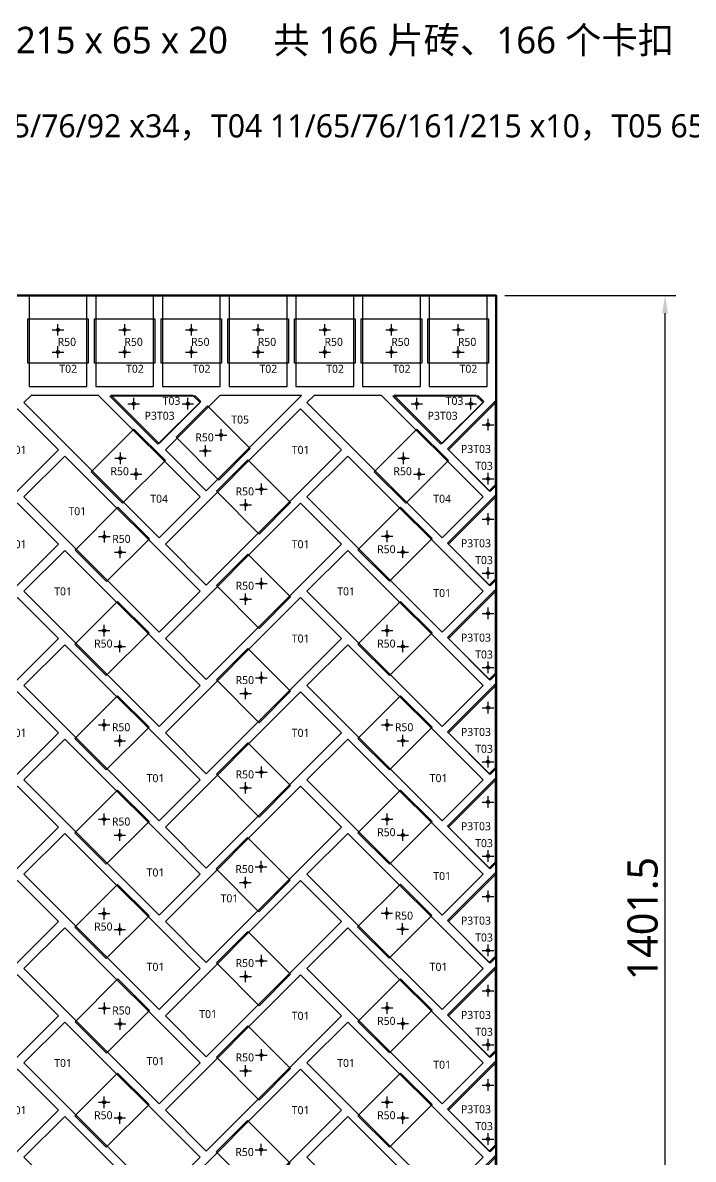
# Model space of a CAD drawing. Header units: millimetres. Extents: x -190 to 7814, y -8952 to 208.
# Drawn here: x 6113 to 6867, y -3363 to -2085 of the extents above; entities that cross this region are included whole.
import ezdxf
from ezdxf.enums import TextEntityAlignment as Align

# ---------------------------------------------------------------- set-up
doc = ezdxf.new("R2010")
doc.units = ezdxf.units.MM
for name, color, linetype in [('BOARD', 7, 'Continuous'), ('DIM', 8, 'Continuous'), ('P3_CLIP', 5, 'Continuous'), ('P3_HOLE', 1, 'Continuous'), ('P3_SLIP', 7, 'Continuous'), ('P3_TXT_B', 7, 'Continuous'), ('P3_TXT_C', 5, 'Continuous'), ('TITLE', 7, 'Continuous')]:
    doc.layers.add(name, color=color, linetype=linetype)
doc.styles.add('CN', font='msyh.ttc')
doc.dimstyles.new('MM', dxfattribs={"dimtxt": 34, "dimasz": 20, "dimexe": 12, "dimexo": 10, "dimgap": 8, "dimtad": 1, "dimdec": 1, "dimdsep": 46, "dimtxsty": 'CN', "dimcen": 2.5, "dimazin": 3, "dimtfac": 1, "dimtmove": 0, "dimatfit": 3})

msp = doc.modelspace()

# ---------------------------------------------------------------- linework, layer by layer
at = {"layer": 'BOARD', "lineweight": 50}
msp.add_lwpolyline([(5145, -3793.5), (6645, -3793.5), (6645, -2392), (5145, -2392)], close=True, dxfattribs=at)
at = {"layer": 'P3_CLIP'}
for points in [[(6118.5, -2468.25), (6118.5, -2418.25), (6186.5, -2418.25), (6186.5, -2468.25)], [(6193.5, -2468.25), (6193.5, -2418.25), (6261.5, -2418.25), (6261.5, -2468.25)], [(6268.5, -2468.25), (6268.5, -2418.25), (6336.5, -2418.25), (6336.5, -2468.25)], [(6343.5, -2468.25), (6343.5, -2418.25), (6411.5, -2418.25), (6411.5, -2468.25)], [(6418.5, -2468.25), (6418.5, -2418.25), (6486.5, -2418.25), (6486.5, -2468.25)], [(6493.5, -2468.25), (6493.5, -2418.25), (6561.5, -2418.25), (6561.5, -2468.25)], [(6568.5, -2468.25), (6568.5, -2418.25), (6636.5, -2418.25), (6636.5, -2468.25)], [(6306.99, -2505.28), (6210.83, -2505.28), (6264.89, -2559.34), (6312.97, -2511.26)], [(6368.72, -2564.26), (6333.37, -2599.61), (6285.29, -2551.53), (6320.64, -2516.18)], [(6625.19, -2505.28), (6529.03, -2505.28), (6583.09, -2559.34), (6631.17, -2511.26)], [(6644.5, -2606.68), (6644.5, -2510.52), (6590.44, -2564.58), (6638.52, -2612.66)], [(6273.29, -2577.64), (6237.93, -2542.29), (6189.85, -2590.37), (6225.2, -2625.73)], [(6591.49, -2577.64), (6556.13, -2542.29), (6508.05, -2590.37), (6543.4, -2625.73)], [(6414.01, -2625.03), (6378.66, -2660.39), (6330.58, -2612.3), (6365.93, -2576.95)], [(6644.5, -2712.74), (6644.5, -2616.58), (6590.44, -2670.64), (6638.52, -2718.72)], [(6255.23, -2665.66), (6219.88, -2630.3), (6171.79, -2678.38), (6207.15, -2713.74)], [(6573.11, -2665.34), (6537.76, -2629.99), (6489.68, -2678.07), (6525.03, -2713.42)], [(6414.01, -2731.1), (6378.66, -2766.45), (6330.58, -2718.37), (6365.93, -2683.02)], [(6644.5, -2818.81), (6644.5, -2722.65), (6590.44, -2776.71), (6638.52, -2824.79)], [(6254.92, -2771.4), (6219.56, -2736.05), (6171.48, -2784.13), (6206.83, -2819.49)], [(6573.12, -2771.4), (6537.76, -2736.05), (6489.68, -2784.13), (6525.03, -2819.49)], [(6414.02, -2837.17), (6378.66, -2872.52), (6330.58, -2824.44), (6365.93, -2789.08)], [(6644.5, -2924.88), (6644.5, -2828.72), (6590.44, -2882.78), (6638.52, -2930.86)], [(6254.92, -2877.47), (6219.56, -2842.12), (6171.48, -2890.2), (6206.83, -2925.55)], [(6573.11, -2877.47), (6537.76, -2842.12), (6489.68, -2890.2), (6525.03, -2925.55)], [(6414.01, -2943.23), (6378.66, -2978.58), (6330.58, -2930.5), (6365.93, -2895.15)], [(6644.5, -3030.94), (6644.5, -2934.78), (6590.44, -2988.84), (6638.52, -3036.92)], [(6254.92, -2983.54), (6219.56, -2948.18), (6171.48, -2996.27), (6206.83, -3031.62)], [(6573.11, -2983.54), (6537.76, -2948.18), (6489.68, -2996.27), (6525.03, -3031.62)], [(6413.7, -3049.61), (6378.34, -3084.97), (6330.26, -3036.89), (6365.62, -3001.53)], [(6644.5, -3137.01), (6644.5, -3040.85), (6590.44, -3094.91), (6638.52, -3142.99)], [(6572.8, -3089.29), (6537.44, -3053.93), (6489.36, -3102.01), (6524.72, -3137.37)], [(6254.92, -3089.6), (6219.56, -3054.25), (6171.48, -3102.33), (6206.83, -3137.69)], [(6414.02, -3155.36), (6378.66, -3190.72), (6330.58, -3142.64), (6365.93, -3107.28)], [(6644.5, -3243.07), (6644.5, -3146.91), (6590.44, -3200.97), (6638.52, -3249.05)], [(6255.23, -3195.99), (6219.88, -3160.63), (6171.79, -3208.71), (6207.15, -3244.07)], [(6573.11, -3195.67), (6537.76, -3160.32), (6489.68, -3208.4), (6525.03, -3243.75)], [(6414.01, -3261.43), (6378.66, -3296.78), (6330.58, -3248.7), (6365.93, -3213.35)], [(6644.5, -3349.14), (6644.5, -3252.98), (6590.44, -3307.04), (6638.52, -3355.12)], [(6254.92, -3301.73), (6219.56, -3266.38), (6171.48, -3314.46), (6206.83, -3349.82)], [(6573.12, -3301.73), (6537.76, -3266.38), (6489.68, -3314.46), (6525.03, -3349.82)], [(6413.7, -3367.81), (6378.34, -3403.17), (6330.26, -3355.09), (6365.62, -3319.73)], [(6644.5, -3455.21), (6644.5, -3359.05), (6590.44, -3413.11), (6638.52, -3461.19)]]:
    msp.add_lwpolyline(points, close=True, dxfattribs=at)
at = {"layer": 'P3_HOLE'}
for p, q in [((6152.5, -2437.25), (6152.5, -2424.25)), ((6227.5, -2437.25), (6227.5, -2424.25)), ((6302.5, -2437.25), (6302.5, -2424.25)), ((6377.5, -2437.25), (6377.5, -2424.25)), ((6452.5, -2437.25), (6452.5, -2424.25)), ((6527.5, -2437.25), (6527.5, -2424.25)), ((6602.5, -2437.25), (6602.5, -2424.25)), ((6146, -2430.75), (6159, -2430.75)), ((6221, -2430.75), (6234, -2430.75)), ((6296, -2430.75), (6309, -2430.75)), ((6371, -2430.75), (6384, -2430.75)), ((6446, -2430.75), (6459, -2430.75)), ((6521, -2430.75), (6534, -2430.75)), ((6596, -2430.75), (6609, -2430.75)), ((6152.5, -2462.25), (6152.5, -2449.25)), ((6227.5, -2462.25), (6227.5, -2449.25)), ((6302.5, -2462.25), (6302.5, -2449.25)), ((6377.5, -2462.25), (6377.5, -2449.25)), ((6452.5, -2462.25), (6452.5, -2449.25)), ((6527.5, -2462.25), (6527.5, -2449.25)), ((6602.5, -2462.25), (6602.5, -2449.25)), ((6146, -2455.75), (6159, -2455.75)), ((6221, -2455.75), (6234, -2455.75)), ((6296, -2455.75), (6309, -2455.75)), ((6371, -2455.75), (6384, -2455.75)), ((6446, -2455.75), (6459, -2455.75)), ((6521, -2455.75), (6534, -2455.75)), ((6596, -2455.75), (6609, -2455.75)), ((6231.2, -2513.77), (6244.2, -2513.77)), ((6237.7, -2520.27), (6237.7, -2507.27)), ((6292.01, -2513.77), (6305.01, -2513.77)), ((6298.51, -2520.27), (6298.51, -2507.27)), ((6549.4, -2513.77), (6562.4, -2513.77)), ((6555.9, -2520.27), (6555.9, -2507.27)), ((6610.21, -2513.77), (6623.21, -2513.77)), ((6616.71, -2520.27), (6616.71, -2507.27)), ((6335.84, -2555.56), (6335.84, -2542.56)), ((6629.51, -2537.39), (6642.51, -2537.39)), ((6636.01, -2543.89), (6636.01, -2530.89)), ((6329.34, -2549.06), (6342.34, -2549.06)), ((6311.67, -2566.73), (6324.67, -2566.73)), ((6318.17, -2573.23), (6318.17, -2560.23)), ((6216.23, -2575.17), (6229.23, -2575.17)), ((6222.73, -2581.67), (6222.73, -2568.67)), ((6534.43, -2575.17), (6547.43, -2575.17)), ((6540.93, -2581.67), (6540.93, -2568.67)), ((6233.91, -2592.85), (6246.91, -2592.85)), ((6240.41, -2599.35), (6240.41, -2586.35)), ((6552.11, -2592.85), (6565.11, -2592.85)), ((6558.61, -2599.35), (6558.61, -2586.35)), ((6636.01, -2604.7), (6636.01, -2591.7)), ((6381.14, -2616.33), (6381.14, -2603.33)), ((6629.51, -2598.2), (6642.51, -2598.2)), ((6374.64, -2609.83), (6387.64, -2609.83)), ((6356.95, -2627.5), (6369.95, -2627.5)), ((6363.45, -2634), (6363.45, -2621)), ((6629.51, -2643.45), (6642.51, -2643.45)), ((6636.01, -2649.95), (6636.01, -2636.95)), ((6204.67, -2669.68), (6204.67, -2656.68)), ((6522.56, -2669.37), (6522.56, -2656.37)), ((6198.17, -2663.18), (6211.17, -2663.18)), ((6516.06, -2662.87), (6529.06, -2662.87)), ((6215.85, -2680.86), (6228.85, -2680.86)), ((6222.35, -2687.36), (6222.35, -2674.36)), ((6533.73, -2680.54), (6546.73, -2680.54)), ((6540.23, -2687.04), (6540.23, -2674.04)), ((6629.51, -2704.26), (6642.51, -2704.26)), ((6636.01, -2710.76), (6636.01, -2697.76)), ((6374.63, -2715.9), (6387.63, -2715.9)), ((6381.13, -2722.4), (6381.13, -2709.4)), ((6356.96, -2733.57), (6369.96, -2733.57)), ((6363.46, -2740.07), (6363.46, -2727.07)), ((6636.01, -2756.02), (6636.01, -2743.02)), ((6629.51, -2749.52), (6642.51, -2749.52)), ((6197.86, -2768.93), (6210.86, -2768.93)), ((6204.36, -2775.43), (6204.36, -2762.43)), ((6516.06, -2768.93), (6529.06, -2768.93)), ((6522.56, -2775.43), (6522.56, -2762.43)), ((6222.04, -2793.11), (6222.04, -2780.11)), ((6540.24, -2793.11), (6540.24, -2780.11)), ((6215.54, -2786.61), (6228.54, -2786.61)), ((6533.74, -2786.61), (6546.74, -2786.61)), ((6629.51, -2810.33), (6642.51, -2810.33)), ((6636.01, -2816.83), (6636.01, -2803.83)), ((6374.64, -2821.96), (6387.64, -2821.96)), ((6381.14, -2828.46), (6381.14, -2815.46)), ((6363.46, -2846.14), (6363.46, -2833.14)), ((6356.96, -2839.64), (6369.96, -2839.64)), ((6636.01, -2862.09), (6636.01, -2849.09)), ((6629.51, -2855.59), (6642.51, -2855.59)), ((6197.86, -2875), (6210.86, -2875)), ((6204.36, -2881.5), (6204.36, -2868.5)), ((6516.06, -2875), (6529.06, -2875)), ((6522.56, -2881.5), (6522.56, -2868.5)), ((6222.04, -2899.17), (6222.04, -2886.17)), ((6540.23, -2899.17), (6540.23, -2886.17)), ((6215.54, -2892.67), (6228.54, -2892.67)), ((6533.73, -2892.67), (6546.73, -2892.67)), ((6636.01, -2922.9), (6636.01, -2909.9)), ((6381.13, -2934.53), (6381.13, -2921.53)), ((6629.51, -2916.4), (6642.51, -2916.4)), ((6363.46, -2952.2), (6363.46, -2939.2)), ((6374.63, -2928.03), (6387.63, -2928.03)), ((6356.96, -2945.7), (6369.96, -2945.7)), ((6629.51, -2961.65), (6642.51, -2961.65)), ((6636.01, -2968.15), (6636.01, -2955.15)), ((6204.36, -2987.56), (6204.36, -2974.56)), ((6522.56, -2987.56), (6522.56, -2974.56)), ((6197.86, -2981.06), (6210.86, -2981.06)), ((6516.06, -2981.06), (6529.06, -2981.06)), ((6215.54, -2998.74), (6228.54, -2998.74)), ((6222.04, -3005.24), (6222.04, -2992.24)), ((6533.73, -2998.74), (6546.73, -2998.74)), ((6540.23, -3005.24), (6540.23, -2992.24)), ((6380.82, -3040.91), (6380.82, -3027.91)), ((6629.51, -3022.46), (6642.51, -3022.46)), ((6636.01, -3028.96), (6636.01, -3015.96)), ((6374.32, -3034.41), (6387.32, -3034.41)), ((6356.64, -3052.09), (6369.64, -3052.09)), ((6363.14, -3058.59), (6363.14, -3045.59)), ((6636.01, -3074.22), (6636.01, -3061.22)), ((6629.51, -3067.72), (6642.51, -3067.72)), ((6197.86, -3087.13), (6210.86, -3087.13)), ((6204.36, -3093.63), (6204.36, -3080.63)), ((6515.74, -3086.81), (6528.74, -3086.81)), ((6522.24, -3093.31), (6522.24, -3080.31)), ((6215.54, -3104.81), (6228.54, -3104.81)), ((6222.04, -3111.31), (6222.04, -3098.31)), ((6533.42, -3104.49), (6546.42, -3104.49)), ((6539.92, -3110.99), (6539.92, -3097.99)), ((6629.51, -3128.53), (6642.51, -3128.53)), ((6636.01, -3135.03), (6636.01, -3122.03)), ((6374.64, -3140.16), (6387.64, -3140.16)), ((6381.14, -3146.66), (6381.14, -3133.66)), ((6363.46, -3164.34), (6363.46, -3151.34)), ((6356.96, -3157.84), (6369.96, -3157.84)), ((6636.01, -3180.28), (6636.01, -3167.28)), ((6629.51, -3173.78), (6642.51, -3173.78)), ((6198.17, -3193.51), (6211.17, -3193.51)), ((6204.67, -3200.01), (6204.67, -3187.01)), ((6516.06, -3193.2), (6529.06, -3193.2)), ((6522.56, -3199.7), (6522.56, -3186.7)), ((6222.35, -3217.69), (6222.35, -3204.69)), ((6540.23, -3217.37), (6540.23, -3204.37)), ((6215.85, -3211.19), (6228.85, -3211.19)), ((6533.73, -3210.87), (6546.73, -3210.87)), ((6636.01, -3241.09), (6636.01, -3228.09)), ((6381.13, -3252.73), (6381.13, -3239.73)), ((6629.51, -3234.59), (6642.51, -3234.59)), ((6363.46, -3270.4), (6363.46, -3257.4)), ((6374.63, -3246.23), (6387.63, -3246.23)), ((6356.96, -3263.9), (6369.96, -3263.9)), ((6629.51, -3279.85), (6642.51, -3279.85)), ((6636.01, -3286.35), (6636.01, -3273.35)), ((6204.36, -3305.76), (6204.36, -3292.76)), ((6522.56, -3305.76), (6522.56, -3292.76)), ((6197.86, -3299.26), (6210.86, -3299.26)), ((6516.06, -3299.26), (6529.06, -3299.26)), ((6215.54, -3316.94), (6228.54, -3316.94)), ((6222.04, -3323.44), (6222.04, -3310.44)), ((6533.74, -3316.94), (6546.74, -3316.94)), ((6540.24, -3323.44), (6540.24, -3310.44)), ((6636.01, -3347.16), (6636.01, -3334.16)), ((6380.82, -3359.11), (6380.82, -3346.11)), ((6629.51, -3340.66), (6642.51, -3340.66)), ((6374.32, -3352.61), (6387.32, -3352.61))]:
    msp.add_line(p, q, dxfattribs=at)
for centre in [(6152.5, -2430.75), (6227.5, -2430.75), (6302.5, -2430.75), (6377.5, -2430.75), (6452.5, -2430.75), (6527.5, -2430.75), (6602.5, -2430.75), (6152.5, -2455.75), (6227.5, -2455.75), (6302.5, -2455.75), (6377.5, -2455.75), (6452.5, -2455.75), (6527.5, -2455.75), (6602.5, -2455.75), (6237.7, -2513.77), (6298.51, -2513.77), (6555.9, -2513.77), (6616.71, -2513.77), (6636.01, -2537.39), (6335.84, -2549.06), (6318.17, -2566.73), (6222.73, -2575.17), (6540.93, -2575.17), (6240.41, -2592.85), (6558.61, -2592.85), (6636.01, -2598.2), (6381.14, -2609.83), (6363.45, -2627.5), (6636.01, -2643.45), (6204.67, -2663.18), (6522.56, -2662.87), (6222.35, -2680.86), (6540.23, -2680.54), (6636.01, -2704.26), (6381.13, -2715.9), (6363.46, -2733.57), (6636.01, -2749.52), (6204.36, -2768.93), (6522.56, -2768.93), (6222.04, -2786.61), (6540.24, -2786.61), (6636.01, -2810.33), (6381.14, -2821.96), (6363.46, -2839.64), (6636.01, -2855.59), (6204.36, -2875), (6522.56, -2875), (6222.04, -2892.67), (6540.23, -2892.67), (6381.13, -2928.03), (6636.01, -2916.4), (6363.46, -2945.7), (6636.01, -2961.65), (6204.36, -2981.06), (6522.56, -2981.06), (6222.04, -2998.74), (6540.23, -2998.74), (6636.01, -3022.46), (6380.82, -3034.41), (6363.14, -3052.09), (6636.01, -3067.72), (6204.36, -3087.13), (6522.24, -3086.81), (6222.04, -3104.81), (6539.92, -3104.49), (6636.01, -3128.53), (6381.14, -3140.16), (6363.46, -3157.84), (6636.01, -3173.78), (6204.67, -3193.51), (6522.56, -3193.2), (6222.35, -3211.19), (6540.23, -3210.87), (6636.01, -3234.59), (6381.13, -3246.23), (6363.46, -3263.9), (6636.01, -3279.85), (6204.36, -3299.26), (6522.56, -3299.26), (6222.04, -3316.94), (6540.24, -3316.94), (6636.01, -3340.66), (6380.82, -3352.61)]:
    msp.add_circle(centre, 1.75, dxfattribs=at)
at = {"layer": 'P3_SLIP'}
for points in [[(6120, -2494.5), (6185, -2494.5), (6185, -2392), (6120, -2392)], [(6195, -2494.5), (6260, -2494.5), (6260, -2392), (6195, -2392)], [(6270, -2494.5), (6335, -2494.5), (6335, -2392), (6270, -2392)], [(6345, -2494.5), (6410, -2494.5), (6410, -2392), (6345, -2392)], [(6420, -2494.5), (6485, -2494.5), (6485, -2392), (6420, -2392)], [(6495, -2494.5), (6560, -2494.5), (6560, -2392), (6495, -2392)], [(6570, -2494.5), (6635, -2494.5), (6635, -2392), (6570, -2392)], [(6312.19, -2618.67), (6198.02, -2504.5), (6122.31, -2504.5), (6114.2, -2512.6), (6266.23, -2664.63)], [(6312.19, -2512.6), (6304.09, -2504.5), (6212.17, -2504.5), (6266.23, -2558.57)], [(6426.36, -2504.5), (6334.44, -2504.5), (6273.3, -2565.64), (6319.26, -2611.6)], [(6630.39, -2618.67), (6516.22, -2504.5), (6440.51, -2504.5), (6432.4, -2512.6), (6584.43, -2664.63)], [(6630.39, -2512.6), (6622.29, -2504.5), (6530.36, -2504.5), (6584.43, -2558.57)], [(6645, -2604.06), (6645, -2512.14), (6591.5, -2565.64), (6637.46, -2611.6)], [(6153.09, -2565.64), (6107.13, -2519.67), (5955.1, -2671.7), (6001.07, -2717.66)], [(6471.29, -2565.64), (6425.33, -2519.67), (6273.3, -2671.7), (6319.26, -2717.66)], [(6312.19, -2724.74), (6160.17, -2572.71), (6114.2, -2618.67), (6266.23, -2770.7)], [(6630.39, -2724.74), (6478.36, -2572.71), (6432.4, -2618.67), (6584.43, -2770.7)], [(6645, -2710.13), (6645, -2618.2), (6591.5, -2671.7), (6637.46, -2717.66)], [(6153.09, -2671.7), (6107.13, -2625.74), (5955.1, -2777.77), (6001.07, -2823.73)], [(6471.29, -2671.7), (6425.33, -2625.74), (6273.3, -2777.77), (6319.26, -2823.73)], [(6312.19, -2830.8), (6160.17, -2678.77), (6114.2, -2724.74), (6266.23, -2876.76)], [(6630.39, -2830.8), (6478.36, -2678.77), (6432.4, -2724.74), (6584.43, -2876.76)], [(6153.09, -2777.77), (6107.13, -2731.81), (5955.1, -2883.83), (6001.07, -2929.8)], [(6471.29, -2777.77), (6425.33, -2731.81), (6273.3, -2883.83), (6319.26, -2929.8)], [(6645, -2816.19), (6645, -2724.27), (6591.5, -2777.77), (6637.46, -2823.73)], [(6312.19, -2936.87), (6160.17, -2784.84), (6114.2, -2830.8), (6266.23, -2982.83)], [(6630.39, -2936.87), (6478.36, -2784.84), (6432.4, -2830.8), (6584.43, -2982.83)], [(6645, -2922.26), (6645, -2830.34), (6591.5, -2883.83), (6637.46, -2929.8)], [(6153.09, -2883.83), (6107.13, -2837.87), (5955.1, -2989.9), (6001.07, -3035.86)], [(6471.29, -2883.83), (6425.33, -2837.87), (6273.3, -2989.9), (6319.26, -3035.86)], [(6312.19, -3042.93), (6160.17, -2890.91), (6114.2, -2936.87), (6266.23, -3088.9)], [(6630.39, -3042.93), (6478.36, -2890.91), (6432.4, -2936.87), (6584.43, -3088.9)], [(6645, -3028.33), (6645, -2936.4), (6591.5, -2989.9), (6637.46, -3035.86)], [(6153.09, -2989.9), (6107.13, -2943.94), (5955.1, -3095.97), (6001.07, -3141.93)], [(6471.29, -2989.9), (6425.33, -2943.94), (6273.3, -3095.97), (6319.26, -3141.93)], [(6312.19, -3149), (6160.17, -2996.97), (6114.2, -3042.93), (6266.23, -3194.96)], [(6630.39, -3149), (6478.36, -2996.97), (6432.4, -3042.93), (6584.43, -3194.96)], [(6153.09, -3095.97), (6107.13, -3050.01), (5955.1, -3202.03), (6001.07, -3247.99)], [(6471.29, -3095.97), (6425.33, -3050.01), (6273.3, -3202.03), (6319.26, -3247.99)], [(6645, -3134.39), (6645, -3042.47), (6591.5, -3095.97), (6637.46, -3141.93)], [(6312.19, -3255.07), (6160.17, -3103.04), (6114.2, -3149), (6266.23, -3301.03)], [(6630.39, -3255.07), (6478.36, -3103.04), (6432.4, -3149), (6584.43, -3301.03)], [(6153.09, -3202.03), (6107.13, -3156.07), (5955.1, -3308.1), (6001.07, -3354.06)], [(6471.29, -3202.03), (6425.33, -3156.07), (6273.3, -3308.1), (6319.26, -3354.06)], [(6645, -3240.46), (6645, -3148.53), (6591.5, -3202.03), (6637.46, -3247.99)], [(6312.19, -3361.13), (6160.17, -3209.1), (6114.2, -3255.07), (6266.23, -3407.09)], [(6630.39, -3361.13), (6478.36, -3209.1), (6432.4, -3255.07), (6584.43, -3407.09)], [(6645, -3346.52), (6645, -3254.6), (6591.5, -3308.1), (6637.46, -3354.06)], [(6153.09, -3308.1), (6107.13, -3262.14), (5955.1, -3414.17), (6001.07, -3460.13)], [(6471.29, -3308.1), (6425.33, -3262.14), (6273.3, -3414.17), (6319.26, -3460.13)], [(6312.19, -3467.2), (6160.17, -3315.17), (6114.2, -3361.13), (6266.23, -3513.16)], [(6630.39, -3467.2), (6478.36, -3315.17), (6432.4, -3361.13), (6584.43, -3513.16)], [(6645, -3452.59), (6645, -3360.67), (6591.5, -3414.17), (6637.46, -3460.13)]]:
    msp.add_lwpolyline(points, close=True, dxfattribs=at)

# ---------------------------------------------------------------- texts
at = {"layer": 'P3_TXT_B', "style": 'CN'}
for s, p in [('T02', (6164, -2474.5)), ('T02', (6239, -2474.5)), ('T02', (6314, -2474.5)), ('T02', (6389, -2474.5)), ('T02', (6464, -2474.5)), ('T02', (6539, -2474.5)), ('T02', (6614, -2474.5)), ('T03', (6280.17, -2510.57)), ('T03', (6598.36, -2510.57)), ('T05', (6357.3, -2531.6)), ('T01', (6107.1, -2565.66)), ('T01', (6425.3, -2565.66)), ('T03', (6631.5, -2583.6)), ('T04', (6266.2, -2620.63)), ('T04', (6584.4, -2620.63)), ('T01', (6174.2, -2634.7)), ('T01', (6107.1, -2671.73)), ('T01', (6425.3, -2671.73)), ('T03', (6631.5, -2689.66)), ('T01', (6158.2, -2724.76)), ('T01', (6476.4, -2724.76)), ('T01', (6584.4, -2726.7)), ('T01', (6425.3, -2777.8)), ('T03', (6631.5, -2795.73)), ('T01', (6107.1, -2883.86)), ('T01', (6425.3, -2883.86)), ('T03', (6631.5, -2901.8)), ('T01', (6262.2, -2934.83)), ('T01', (6580.4, -2934.83)), ('T03', (6631.5, -3007.86)), ('T01', (6262.2, -3040.9)), ('T01', (6584.4, -3044.9)), ('T01', (6345.3, -3069.93)), ('T03', (6631.5, -3113.93)), ('T01', (6262.2, -3146.96)), ('T01', (6580.4, -3146.96)), ('T01', (6321.3, -3199.99)), ('T01', (6425.3, -3202.06)), ('T03', (6631.5, -3219.99)), ('T01', (6158.2, -3255.09)), ('T01', (6262.2, -3253.03)), ('T01', (6476.4, -3255.09)), ('T01', (6584.4, -3257.03)), ('T01', (6107.1, -3308.13)), ('T01', (6425.3, -3308.13)), ('T03', (6631.5, -3326.06))]:
    msp.add_text(s, height=9, dxfattribs=at).set_placement(p, align=Align.MIDDLE_CENTER)
at = {"layer": 'P3_TXT_C', "style": 'CN'}
for s, p in [('R50', (6162.5, -2444.25)), ('R50', (6237.5, -2444.25)), ('R50', (6312.5, -2444.25)), ('R50', (6387.5, -2444.25)), ('R50', (6462.5, -2444.25)), ('R50', (6537.5, -2444.25)), ('R50', (6612.5, -2444.25)), ('P3T03', (6266.83, -2527.34)), ('P3T03', (6585.03, -2527.34)), ('R50', (6317.29, -2551.61)), ('P3T03', (6622.44, -2564.66)), ('R50', (6221.85, -2589.73)), ('R50', (6540.05, -2589.73)), ('R50', (6362.58, -2612.39)), ('R50', (6223.79, -2665.74)), ('P3T03', (6622.44, -2670.72)), ('R50', (6521.68, -2677.42)), ('R50', (6362.58, -2718.45)), ('P3T03', (6622.44, -2776.79)), ('R50', (6203.48, -2783.49)), ('R50', (6521.68, -2783.49)), ('R50', (6362.58, -2824.52)), ('R50', (6223.48, -2877.55)), ('R50', (6541.68, -2877.55)), ('P3T03', (6622.44, -2882.86)), ('R50', (6362.58, -2930.58)), ('R50', (6223.48, -2983.62)), ('P3T03', (6622.44, -2988.92)), ('R50', (6521.68, -2995.62)), ('R50', (6362.26, -3036.97)), ('R50', (6541.36, -3089.37)), ('P3T03', (6622.44, -3094.99)), ('R50', (6203.48, -3101.69)), ('R50', (6362.58, -3142.72)), ('R50', (6223.79, -3196.07)), ('R50', (6521.68, -3207.75)), ('P3T03', (6622.44, -3201.05)), ('R50', (6362.58, -3248.78)), ('R50', (6203.48, -3313.82)), ('R50', (6521.68, -3313.82)), ('P3T03', (6622.44, -3307.12)), ('R50', (6362.26, -3355.17))]:
    msp.add_text(s, height=9, dxfattribs=at).set_placement(p, align=Align.MIDDLE_CENTER)
at = {"layer": 'TITLE', "style": 'CN'}
for s, height, p in [('板面 board 1500 x 1401.5     灰缝 joint 10     砖片 slip 215 x 65 x 20     共 166 片砖、166 个卡扣     备料 order +15%: 191 片', 30, (5145, -2128.96)), ('砖型 bricks: T01 215 x 65 x94，T02 102.5 x 65 x20，T03 11/65/76/92 x34，T04 11/65/76/161/215 x10，T05 65/86/92/151 x8', 26, (5145, -2222.16))]:
    msp.add_text(s, height=height, dxfattribs=at).set_placement(p, align=Align.BOTTOM_LEFT)

# ---------------------------------------------------------------- dimensions: what is measured, and where the dimension line sits
at = {"layer": 'DIM'}
msp.add_linear_dim(base=(6835, -3793.5), p1=(6645, -3793.5), p2=(6645, -2392), angle=90, dimstyle='MM', dxfattribs=at).render()

doc.saveas('drawing.dxf')
